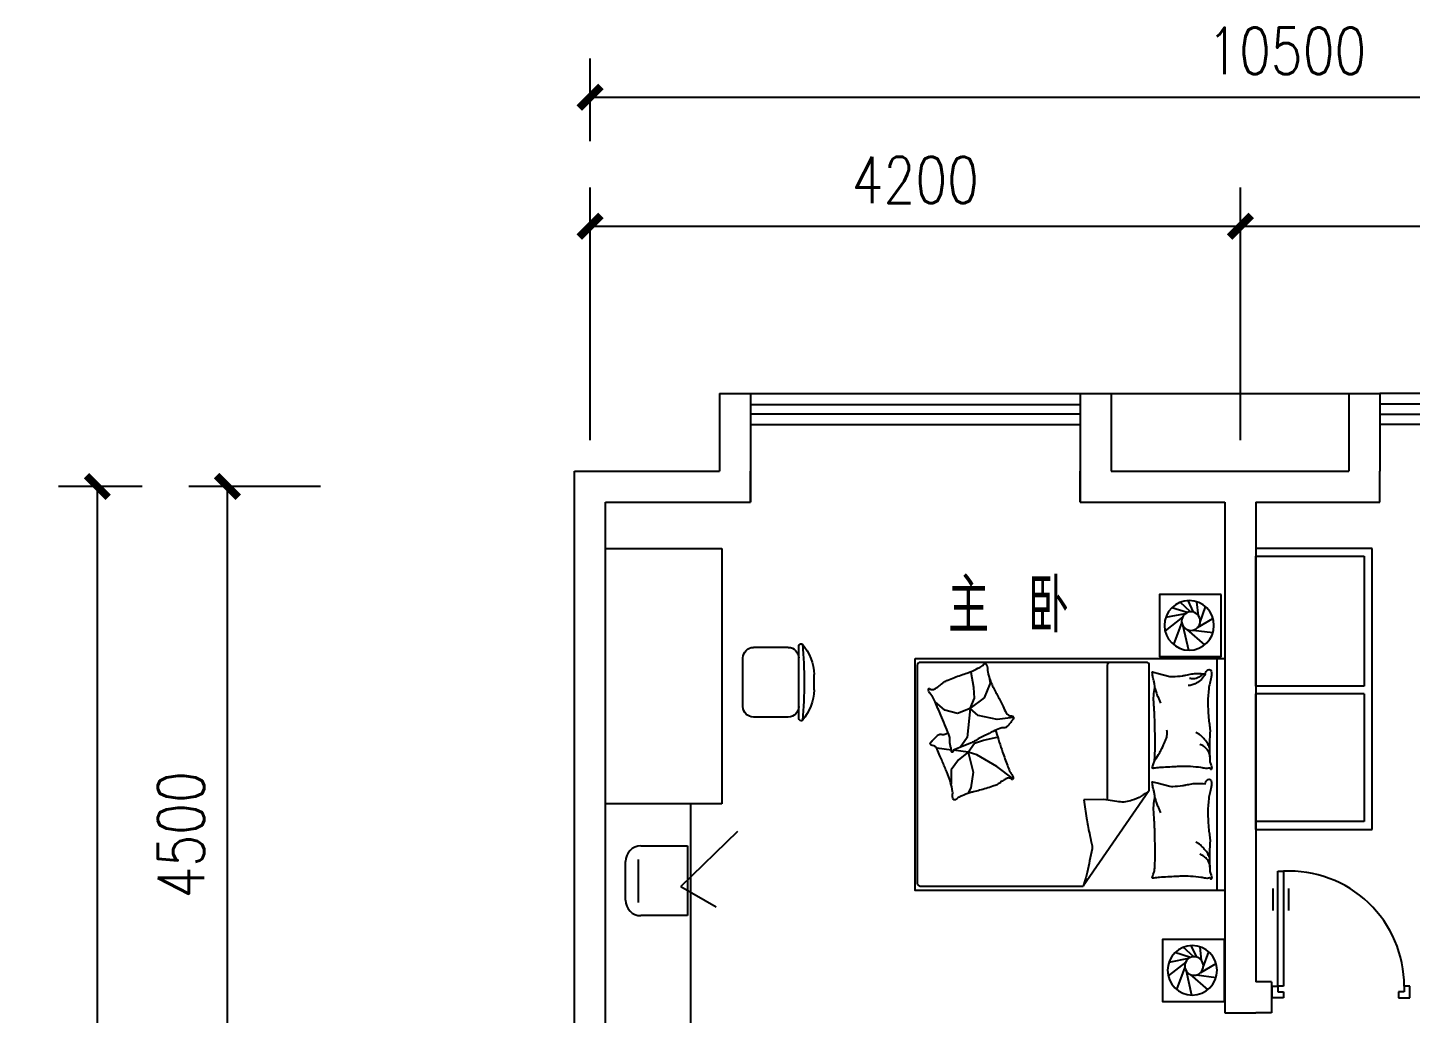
# Model space of a CAD drawing. Header units: millimetres. Extents: x 964 to 43707, y 588 to 33751.
# Drawn here: x 6928 to 15858, y 27338 to 33704 of the extents above; entities that cross this region are included whole.
import ezdxf
from ezdxf.enums import TextEntityAlignment as Align

# ---------------------------------------------------------------- set-up
doc = ezdxf.new("R2010")
doc.units = ezdxf.units.MM
for name, color, linetype in [('1', 7, 'Continuous'), ('AXIS', 3, 'Continuous'), ('PUB_DIM', 3, 'Continuous'), ('PUB_TITLE', 4, 'Continuous'), ('PUB_WINDW', 7, 'Continuous'), ('WALL', 255, 'Continuous'), ('WINDOW', 2, 'Continuous')]:
    doc.layers.add(name, color=color, linetype=linetype)
doc.styles.add('_XY', font='txt.shx', dxfattribs={"width": 0.8, "bigfont": 'XY.shx'})
doc.styles.add('DIM_FONT', font='SIMPLEX', dxfattribs={"width": 0.8})
doc.styles.add('SIMPLEX', font='SIMPLEX.SHX')
doc.styles.get("Standard").update_dxf_attribs({"font": 'arial.ttf'})
doc.dimstyles.new('NORMAL', dxfattribs={"dimscale": 2, "dimtxt": 300, "dimasz": 1, "dimexe": 250, "dimexo": 300, "dimgap": 0.09, "dimtad": 1, "dimtoh": 1, "dimdec": 0, "dimzin": 0, "dimdsep": 46, "dimtxsty": 'DIM_FONT', "dimcen": 0.09, "dimadec": 0, "dimazin": 0, "dimtfac": 1, "dimtdec": 0, "dimtix": 1, "dimtofl": 0, "dimtmove": 2, "dimatfit": 3, "dimfxl": 1, "dimtolj": 1, "dimtzin": 0, "dimarcsym": 0})

# ---------------------------------------------------------------- blocks, each defined once
blk = doc.blocks.new('A$C75BA48BB')
at = {"layer": '1'}
for p, q in [((736.1, 1347.2), (835.3, 1347.2)), ((555.7, 1247.2), (1015.7, 1247.2)), ((560.7, 1179.7), (560.7, 954.7)), ((1010.7, 1179.7), (1010.7, 954.7)), ((628.2, 887.2), (943.2, 887.2)), ((1650, 750), (0, 750)), ((0, 750), (0, 0)), ((1650, 0), (1650, 750)), ((0, 0), (1650, 0))]:
    blk.add_line(p, q, dxfattribs=at)
for centre, radius, start, end in [((745.9, 1031.7), 315.6, 91.76514, 130.72654), ((825.6, 1031.7), 315.6, 49.27346, 88.23486), ((546.5, 1263.3), 10, 130.72654, 202.66999), ((555.7, 1267.2), 20, 202.66999, 270), ((785.7, -1430.7), 2712.7, 84.8023, 95.1977), ((1015.7, 1267.2), 20, 270, 337.33001), ((1024.9, 1263.3), 10, 337.33001, 49.27346), ((628.2, 1179.7), 67.5, 90, 180), ((943.2, 1179.7), 67.5, 0, 90), ((628.2, 954.7), 67.5, 180, 270), ((943.2, 954.7), 67.5, 270, 0)]:
    blk.add_arc(centre, radius, start, end, dxfattribs=at)
at = {"layer": '1', "width": 0.8, "flags": 9}
for tag in ['YSIZE', 'XSIZE']:
    blk.add_attdef(tag, (1646.7, 0), '', height=0.5, dxfattribs=at)
blk = doc.blocks.new('A$C5F09389E')
at = {"layer": '1'}
for p, q in [((0, 750), (1814.5, 750)), ((0, 0), (0, 750)), ((1814.5, 750), (1814.5, 0)), ((50, 700), (50, 0)), ((875.7, 700), (50, 700)), ((875.7, 700), (875.7, 0)), ((1764.5, 700), (925.7, 700)), ((925.7, 700), (925.7, 0)), ((1764.5, 0), (1764.5, 700)), ((0, 0), (50, 0)), ((50, 0), (875.7, 0)), ((925.7, 0), (875.7, 0)), ((925.7, 0), (1764.5, 0)), ((1814.5, 0), (1764.5, 0))]:
    blk.add_line(p, q, dxfattribs=at)
at = {"layer": '1', "width": 0.8, "flags": 9}
for tag in ['YSIZE', 'XSIZE']:
    blk.add_attdef(tag, (900.7, 750), '', height=0.5, dxfattribs=at)
blk = doc.blocks.new('_DIMX')
at = {"const_width": 50}
blk.add_lwpolyline([(-70, -70), (70, 70)], dxfattribs=at)
blk = doc.blocks.new('*D45')
at = {"color": 0, "linetype": 'ByBlock', "transparency": 16777216}
for p, q in [((411067.5, 121275), (410527.1, 121275)), ((410777.1, 109876), (410777.1, 121274)), ((411067.5, 109875), (410527.1, 109875))]:
    blk.add_line(p, q, dxfattribs=at)
at = {"layer": 'DEFPOINTS', "color": 0, "linetype": 'ByBlock', "transparency": 16777216}
for p in [(410777.1, 121275), (411367.5, 121275), (411367.5, 109875)]:
    blk.add_point(p, dxfattribs=at)
at = {"color": 0, "linetype": 'ByBlock', "transparency": 16777216}
for p, rotation in [((410777.1, 121275), 90), ((410777.1, 109875), 270)]:
    blk.add_blockref('_DIMX', p, dxfattribs=dict(at, rotation=rotation))
at = {"color": 7, "linetype": 'ByBlock', "transparency": 16777216, "insert": (410477.1, 115575), "char_height": 300, "attachment_point": 5, "rotation": 90, "style": '_XY'}
blk.add_mtext('\\A1;11400', dxfattribs=at)
blk = doc.blocks.new('*D46')
at = {"color": 0, "linetype": 'ByBlock', "transparency": 16777216}
for p, q in [((412219.2, 121275), (411367.5, 121275)), ((411617.5, 116776), (411617.5, 121274)), ((412219.2, 116775), (411367.5, 116775))]:
    blk.add_line(p, q, dxfattribs=at)
at = {"layer": 'DEFPOINTS', "color": 0, "linetype": 'ByBlock', "transparency": 16777216}
for p in [(411617.5, 121275), (412519.2, 121275), (412519.2, 116775)]:
    blk.add_point(p, dxfattribs=at)
at = {"color": 0, "linetype": 'ByBlock', "transparency": 16777216}
for p, rotation in [((411617.5, 121275), 90), ((411617.5, 116775), 270)]:
    blk.add_blockref('_DIMX', p, dxfattribs=dict(at, rotation=rotation))
at = {"color": 7, "linetype": 'ByBlock', "transparency": 16777216, "insert": (411317.5, 119025), "char_height": 300, "attachment_point": 5, "rotation": 90, "style": '_XY'}
blk.add_mtext('\\A1;4500', dxfattribs=at)
blk = doc.blocks.new('M_C54TQD')
for p, q in [((0, -52.4), (1500, -52.4)), ((25.8, -508.5), (25.8, -1967.8)), ((853.5, -488.5), (45.8, -488.5)), ((853.5, -488.5), (1471.6, -915.9)), ((45.8, -761.1), (915.3, -761.1)), ((1471.6, -1967.8), (1471.6, -915.9)), ((381, -1368.3), (394.8, -1471.4)), ((777.6, -1368.4), (698.4, -1472.4)), ((160.8, -1514.4), (136.8, -1517.8)), ((255.4, -1552.2), (160.8, -1514.4)), ((394.8, -1471.4), (369, -1593.5)), ((528.4, -1559.3), (508.6, -1470.4)), ((698.4, -1472.4), (623.3, -1602.7)), ((324.3, -1645), (255.4, -1552.2)), ((369, -1593.5), (324.3, -1645)), ((548.2, -1616.6), (528.4, -1559.3)), ((623.3, -1602.7), (605.5, -1658)), ((90.3, -1638.1), (87, -1644.6)), ((188.4, -1621), (90.3, -1638.1)), ((257.2, -1617.5), (188.4, -1621)), ((324.3, -1645), (257.2, -1617.5)), ((324.3, -1645), (510, -1663.9)), ((324.3, -1645), (355.2, -1727.5)), ((510, -1663.9), (559.9, -1700)), ((605.5, -1658), (548.2, -1616.6)), ((605.5, -1658), (593.7, -1752.2)), ((605.5, -1658), (734, -1626.4)), ((605.5, -1658), (654.9, -1721.3)), ((734, -1626.4), (836.8, -1640.3)), ((836.8, -1640.3), (872.8, -1660.3)), ((355.2, -1727.5), (334.6, -1810)), ((559.9, -1700), (572, -1708.6)), ((591.9, -1766.9), (580, -1861.5)), ((654.9, -1721.3), (720.1, -1768.7)), ((720.1, -1768.7), (813, -1768.7)), ((334.6, -1810), (281, -1872.6)), ((45.8, -1987.8), (1451.6, -1987.8))]:
    blk.add_line(p, q)
blk.add_lwpolyline([(0, -2000), (0, 0), (1500, 0), (1500, -2000)], close=True)
for points in [[(101, -126.8, -0.263368), (73, -108, -0.494818), (82.2, -89.3, -0.049225), (99.9, -87.5, -0.036831), (123.5, -89.3, -0.031893), (161.5, -97.4, 0.035782), (195.4, -104.4, 0.032941), (285.1, -110.3, 0.026564), (396.3, -104.4, 0.017905), (433.8, -99, -0.033397), (454, -96.8, -0.03204), (491.1, -97.5, 0.018442), (555.4, -100.5, 0.010837), (620.2, -99.8, 0.014624), (668.1, -96.8, 0.111249), (690.6, -89.5, -0.153708), (707.5, -85.5, -0.076444), (715, -87.2, -0.215512), (716.9, -89.3, -0.585858), (714.3, -92.3, 0.363489), (709.4, -94.9, 0.191716), (709.4, -106.4, -0.129675), (711.3, -123, -0.01735), (708.3, -139.8, 0.019326), (705.7, -154.9, 0.018818), (699, -223.3, 0.021828), (698.1, -282.6, 0.006204), (699.5, -316.4, 0.001963), (705.7, -423.3, 0.028341), (709.9, -459.4, -0.117014), (709.4, -468.3, -0.36606), (708, -469.3, -0.03973), (694.4, -466.5, -0.048309), (680.6, -461, 0.062981), (670, -457.1, 0.04058), (646.6, -453.7, 0.014345), (579.8, -451.4, 0.005484), (454.4, -452.2, 0.007153), (358.2, -455.2, 0.008762), (315.7, -457.9, -0.008153), (270, -460.8, -0.06251), (212.9, -456.4, 0.078669), (167.3, -454.4, 0.047825), (144.9, -459.1, -0.034494), (114.1, -466.5, -0.023571), (88.8, -469.5, -0.510228), (87.8, -468.3), (95.3, -438.3), (116, -355.7, 0.073041), (118, -336.2, 0.023305), (112.2, -275, 0.018299), (108.2, -252.2, -0.01097), (100.8, -214.2, -0.042281), (97.9, -179.9, -0.027201), (100.8, -126.5)], [(810.2, -126.8, -0.263368), (782.3, -108, -0.494818), (791.4, -89.3, -0.049225), (809.1, -87.5, -0.036831), (832.8, -89.3, -0.031893), (870.7, -97.4, 0.035782), (904.6, -104.4, 0.032941), (994.3, -110.3, 0.026564), (1105.5, -104.4, 0.017905), (1143, -99, -0.033397), (1163.3, -96.8, -0.03204), (1200.3, -97.5, 0.018442), (1264.7, -100.5, 0.010837), (1329.4, -99.8, 0.014624), (1377.3, -96.8, 0.111249), (1399.9, -89.5, -0.153708), (1416.8, -85.5, -0.076444), (1424.2, -87.2, -0.215512), (1426.2, -89.3, -0.585858), (1423.5, -92.3, 0.363489), (1418.6, -94.9, 0.191716), (1418.6, -106.4, -0.129675), (1420.5, -123, -0.01735), (1417.5, -139.8, 0.019326), (1414.9, -154.9, 0.018818), (1408.3, -223.3, 0.021828), (1407.4, -282.6, 0.006204), (1408.8, -316.4, 0.001963), (1414.9, -423.3, 0.028341), (1419.2, -459.4, -0.117014), (1418.6, -468.3, -0.36606), (1417.2, -469.3, -0.03973), (1403.6, -466.5, -0.048309), (1389.9, -461, 0.062981), (1379.2, -457.1, 0.04058), (1355.8, -453.7, 0.014345), (1289.1, -451.4, 0.005484), (1163.6, -452.2, 0.007153), (1067.5, -455.2, 0.008762), (1024.9, -457.9, -0.008153), (979.2, -460.8, -0.06251), (922.1, -456.4, 0.078669), (876.5, -454.4, 0.047825), (854.1, -459.1, -0.034494), (823.4, -466.5, -0.023571), (798, -469.5, -0.510228), (797.1, -468.3), (804.6, -438.3), (825.2, -355.7, 0.073041), (827.2, -336.2, 0.023305), (821.5, -275, 0.018299), (817.4, -252.2, -0.01097), (810.1, -214.2, -0.042281), (807.2, -179.9, -0.027201), (810.1, -126.5)], [(99.3, -142.8, -0.05369), (113.5, -155.8, -0.070312), (121.6, -168.1, -0.015448), (125.4, -176.6, -0.013244), (129.1, -186.8, -0.082127), (132.1, -204.9, -0.064164), (129.1, -228.1)], [(100.8, -126.8, -0.077379), (135.6, -152.1, -0.077379), (161.1, -186.8, -0.047525), (171, -211.5, -0.047525), (176.1, -237.5)], [(574.8, -100.6, 0.027842), (551.1, -111.2, 0.048685), (538.5, -119.3, 0.023666), (510.6, -143.6, 0.031223), (491.6, -164.3, 0.046801), (486.5, -172, 0.023191), (478.4, -188.7)], [(656.8, -94.9, 0.088153), (622.3, -98.4, 0.088153), (591.1, -113.7, 0.077547), (569.5, -135.3, 0.077547), (555.4, -162.4)], [(1284.1, -100.6, 0.027842), (1260.3, -111.2, 0.048685), (1247.8, -119.3, 0.023666), (1219.8, -143.6, 0.031223), (1200.8, -164.3, 0.046801), (1195.7, -172, 0.023191), (1187.7, -188.7)], [(1366.1, -94.9, 0.088153), (1331.5, -98.4, 0.088153), (1300.3, -113.7, 0.077547), (1278.7, -135.3, 0.077547), (1264.7, -162.4)], [(191.4, -453.7, 0.009729), (218.7, -444.6, 0.009729), (245.6, -434.6, 0.007971), (267.3, -425.5, 0.007971), (288.8, -415.8)], [(660.6, -455.2, 0.016108), (621.7, -429, 0.024599), (594.9, -413.9, 0.009477), (545.8, -390.6, 0.015937), (516, -378.3, 0.072521), (499.6, -374.7, 0.033339), (463.4, -374.5)], [(900.6, -453.7, 0.009729), (927.9, -444.6, 0.009729), (954.8, -434.6, 0.007971), (976.6, -425.5, 0.007971), (998, -415.8)], [(853.5, -488.5, -0.085272), (916.8, -598.6, -0.124044), (926, -686.2), (912.4, -781.6), (914.1, -911.7)], [(914.1, -911.7, 0.007867), (1031.7, -893.9, 0.009508), (1128.5, -875.9, 0.006616), (1193.5, -861.5, -0.023828), (1211.7, -858.2, -0.080713), (1230.3, -858.7, -0.009591), (1382.9, -890.6, -0.013133), (1416.4, -899.2, -0.007859), (1471.6, -915.9)], [(464, -1480.4, 0.025626), (475.6, -1477.6, 0.0108), (604.9, -1436, 0.00456), (692.4, -1404.8, 0.01125), (727.5, -1391, 0.069394), (746.3, -1379.9, -0.079756), (762.9, -1370.5, -0.106399), (777.6, -1368.4, -0.328642), (781.6, -1371.8, -0.299547), (779.2, -1378.3, 0.189917), (773.7, -1387.1, 0.033518), (772.5, -1397.4, 0.075627), (773, -1402, 0.053489), (776, -1409.8, 0.017838), (788.1, -1431.8, 0.038394), (805.3, -1456.1, -0.059529), (815.7, -1472.2, -0.035943), (826.3, -1498.4, -0.011245), (851.9, -1584.7, -0.006203), (862.2, -1624.3, 0.010783), (868.3, -1647, 0.019485), (872.8, -1660.3, 0.005062), (892.4, -1710.5, 0.101392), (909.1, -1735.8, -0.223768), (914, -1749.2, -0.25558), (910.9, -1753.8, -0.081563), (895.2, -1758.9, -0.071805), (878.1, -1759, 0.069985), (860.5, -1759.1, 0.03546), (801, -1772.1, 0.029432), (732, -1796.8, 0.001554), (698.6, -1811.2, -0.00152), (664.5, -1825.8, -0.004735), (629.3, -1840.5, 0.00382), (585.5, -1858.6, 0.296001), (563.6, -1890.9, -0.649774), (542.2, -1899.9, -0.02319), (537.7, -1895.3, 0.0288), (534, -1891.6, 0.005727), (527.4, -1885.8, -0.004358), (518.8, -1878.2, -0.027528), (501.8, -1861.4, -0.046214), (493.2, -1849.9, -0.194121), (490.4, -1833.2, 0.133719), (489.3, -1809.2, 0.005779), (481.8, -1787.2, 0.008882)]]:
    blk.add_lwpolyline(points, format="xyb")
blk.add_lwpolyline([(58.1, -1583.2, 0.101392), (39.5, -1559.2, -0.223768), (33.6, -1546.2, -0.25558), (36.4, -1541.4, -0.081563), (51.6, -1535.1, -0.071805), (68.7, -1533.7, 0.069985), (86.2, -1532.2, 0.03546), (144.5, -1514.8, 0.029432), (211.5, -1484.8, 0.001554), (243.6, -1467.9, -0.00152), (276.5, -1450.7, -0.004735), (310.5, -1433.4, 0.00382), (352.7, -1412, 0.296001), (372.1, -1378.1, -0.649774), (392.8, -1367.5, -0.02319), (397.6, -1371.7, 0.0288), (401.6, -1375.1, 0.005727), (408.6, -1380.4, -0.004358), (417.8, -1387.3, -0.027528), (436, -1402.8, -0.046214), (445.5, -1413.5, -0.194121), (449.5, -1430, 0.133719), (452.5, -1453.8, 0.011505), (471.2, -1496.2, 0.008882), (497.5, -1550, 0.012426), (534.6, -1618.4, -0.033612), (547.3, -1644.2), (570.3, -1700.5), (588.1, -1744, 0.224341), (602.6, -1757.3, -0.722772), (602.8, -1766.1, -0.103513), (599, -1766.6, 0.053465), (591.8, -1766.9, 0.030109), (568.7, -1771.5, -0.031436), (546.6, -1775.9, -0.05324), (531.5, -1776.4, 0.05518), (516.9, -1776.8, 0.056271), (491.6, -1783.4, 0.0108), (365.9, -1834.8, 0.00456), (281, -1872.6, 0.01125), (247.1, -1889, 0.069394), (229.2, -1901.6, -0.079756), (213.3, -1912.2, -0.106399), (198.9, -1915.4, -0.328642), (194.6, -1912.4, -0.299547), (196.5, -1905.7, 0.189917), (201.3, -1896.5, 0.033518), (201.7, -1886.2, 0.075627), (200.8, -1881.6, 0.053489), (197.3, -1874, 0.017838), (183.5, -1853, 0.038394), (164.5, -1830.2, -0.059529), (152.9, -1814.9, -0.035943), (140.3, -1789.6, -0.011245), (108.1, -1705.4, -0.006203), (94.9, -1666.8, 0.010783), (87, -1644.6, 0.019485), (81.6, -1631.7, 0.005062)], format="xyb", close=True)
for centre, start, end in [((45.8, -508.5), 90, 180), ((45.8, -741.1), 180, 270), ((45.8, -1967.8), 180, 270), ((1451.6, -1967.8), 270, 0)]:
    blk.add_arc(centre, 20, start, end)
at = {"style": 'DIM_FONT', "width": 0.8, "flags": 9}
for tag in ['YSIZE', 'XSIZE']:
    blk.add_attdef(tag, (0, 0), '', height=0.5, dxfattribs=at)
blk = doc.blocks.new('M_A23MCU')
for p, q in [((-0.4541, 0.0807), (-0.4541, 0.9053)), ((-0.4541, 0.9053), (-0.4129, 0.9053)), ((-0.4129, 0.9053), (-0.4129, 0.0807)), ((-0.489, 0.7822), (-0.489, 0.6235)), ((-0.378, 0.7822), (-0.378, 0.6235)), ((-0.4953, -0.0018), (-0.4953, 0.0807)), ((-0.4953, 0.0807), (-0.4541, 0.0807)), ((-0.4129, 0.0807), (-0.4541, 0.0807)), ((-0.4541, 0.0807), (-0.4541, 0.0395)), ((-0.4541, 0.0395), (-0.4129, 0.0395)), ((-0.4129, 0.0395), (-0.4129, -0.0018)), ((0.4117, 0.0395), (0.4117, -0.0018)), ((0.4529, 0.0395), (0.4117, 0.0395)), ((0.4529, 0.0807), (0.4529, 0.0395)), ((0.4941, 0.0807), (0.4529, 0.0807)), ((0.4941, -0.0018), (0.4941, 0.0807)), ((-0.4129, -0.0018), (-0.4953, -0.0018)), ((-0.4953, -0.0018), (-0.4953, -0.0018)), ((0.4117, -0.0018), (0.4941, -0.0018)), ((0.4941, -0.0018), (0.4941, -0.0018))]:
    blk.add_line(p, q)
blk.add_arc((-0.3716, 0.0817), 0.8246, 359.92833, 92.86603)
blk = doc.blocks.new('*D49')
at = {"color": 0, "linetype": 'ByBlock', "transparency": 16777216}
for p, q in [((413959.7, 121575), (413959.7, 123205.3)), ((418159.7, 121575), (418159.7, 123205.3)), ((418158.7, 122955.3), (413960.7, 122955.3))]:
    blk.add_line(p, q, dxfattribs=at)
at = {"layer": 'DEFPOINTS', "color": 0, "linetype": 'ByBlock', "transparency": 16777216}
for p in [(413959.7, 122955.3), (413959.7, 121275), (418159.7, 121275)]:
    blk.add_point(p, dxfattribs=at)
at = {"color": 0, "linetype": 'ByBlock', "transparency": 16777216, "rotation": 180}
blk.add_blockref('_DIMX', (413959.7, 122955.3), dxfattribs=at)
at = {"color": 0, "linetype": 'ByBlock', "transparency": 16777216}
blk.add_blockref('_DIMX', (418159.7, 122955.3), dxfattribs=at)
at = {"color": 7, "linetype": 'ByBlock', "transparency": 16777216, "insert": (416059.7, 123255.3), "char_height": 300, "attachment_point": 5, "style": '_XY'}
blk.add_mtext('\\A1;4200', dxfattribs=at)
blk = doc.blocks.new('*D50')
at = {"color": 0, "linetype": 'ByBlock', "transparency": 16777216}
for p, q in [((413959.7, 123505.3), (413959.7, 124038.7)), ((422957.7, 123505.3), (422957.7, 124038.7)), ((413960.7, 123788.7), (422956.7, 123788.7))]:
    blk.add_line(p, q, dxfattribs=at)
at = {"layer": 'DEFPOINTS', "color": 0, "linetype": 'ByBlock', "transparency": 16777216}
for p in [(422957.7, 123788.7), (413959.7, 123205.3), (422957.7, 123205.3)]:
    blk.add_point(p, dxfattribs=at)
at = {"color": 0, "linetype": 'ByBlock', "transparency": 16777216, "rotation": 180}
blk.add_blockref('_DIMX', (413959.7, 123788.7), dxfattribs=at)
at = {"color": 0, "linetype": 'ByBlock', "transparency": 16777216}
blk.add_blockref('_DIMX', (422957.7, 123788.7), dxfattribs=at)
at = {"color": 7, "linetype": 'ByBlock', "transparency": 16777216, "insert": (418458.7, 124088.7), "char_height": 300, "attachment_point": 5, "style": '_XY'}
blk.add_mtext('\\A1;10500', dxfattribs=at)
blk = doc.blocks.new('*D51')
at = {"color": 0, "linetype": 'ByBlock', "transparency": 16777216}
for p, q in [((418159.7, 121575), (418159.7, 123205.3)), ((421759.7, 121575), (421759.7, 123205.3)), ((421758.7, 122955.3), (418160.7, 122955.3))]:
    blk.add_line(p, q, dxfattribs=at)
at = {"layer": 'DEFPOINTS', "color": 0, "linetype": 'ByBlock', "transparency": 16777216}
for p in [(418159.7, 122955.3), (418159.7, 121275), (421759.7, 121275)]:
    blk.add_point(p, dxfattribs=at)
at = {"color": 0, "linetype": 'ByBlock', "transparency": 16777216, "rotation": 180}
blk.add_blockref('_DIMX', (418159.7, 122955.3), dxfattribs=at)
at = {"color": 0, "linetype": 'ByBlock', "transparency": 16777216}
blk.add_blockref('_DIMX', (421759.7, 122955.3), dxfattribs=at)
at = {"color": 7, "linetype": 'ByBlock', "transparency": 16777216, "insert": (419959.7, 123255.3), "char_height": 300, "attachment_point": 5, "style": '_XY'}
blk.add_mtext('\\A1;3600', dxfattribs=at)
blk = doc.blocks.new('_WBLK')
for p, q in [((-0.5, 0.5), (0.5, 0.5)), ((0.5, 0.1667), (-0.5, 0.1667)), ((0.5, -0.1667), (-0.5, -0.1667)), ((-0.5, -0.5), (0.5, -0.5))]:
    blk.add_line(p, q)
at = {"style": 'SIMPLEX', "flags": 9}
blk.add_attdef('A', text='', height=1, dxfattribs=at).set_placement((0, 1.5), align=Align.MIDDLE)
blk = doc.blocks.new('M_C5')
for p, q in [((-70.8, 21.3), (-105.6, 120.2)), ((-60.2, 62.7), (-49.6, 152.1)), ((-28.1, 85.6), (7.4, 159.8)), ((-9, 88), (58.7, 149.2)), ((12.2, 83.3), (111.9, 114.4)), ((-54, -14.1), (-153.6, 45)), ((25.5, 75.4), (152, 50)), ((42.3, 52.6), (156.1, -35.1)), ((48.3, 20.6), (102.1, -123.2)), ((-26.4, -30), (-153, -46.9)), ((14.5, -26.2), (-99.1, -125.6)), ((40.5, -2.3), (5.1, -160))]:
    blk.add_line(p, q)
for centre, radius in [((0, 0), 160), ((-11.2, 28), 60)]:
    blk.add_circle(centre, radius)
at = {"width": 0.8, "flags": 9}
for tag in ['XSIZE', 'YSIZE']:
    blk.add_attdef(tag, (0, 0), '', height=0.5, dxfattribs=at)
blk = doc.blocks.new('U_A1NXH')
blk.add_lwpolyline([(-193.5, 185.7), (206.5, 185.7), (206.5, -214.3), (-193.5, -214.3)], close=True)
blk.add_blockref('M_C5', (14, -14))
at = {"style": 'DIM_FONT', "width": 0.8, "flags": 9}
for tag in ['YSIZE', 'XSIZE']:
    blk.add_attdef(tag, (0, 0), '', height=0.5, dxfattribs=at)
blk = doc.blocks.new('M_C4')
for p, q in [((100, 250), (350, 250)), ((0, -150), (0, 150)), ((363.3, 168.9), (84, 168.9)), ((450, 150), (450, -150)), ((450, -150), (0, -150)), ((187.5, -106.9), (56.8, -335.7)), ((187.5, -106.9), (546.7, -474.6))]:
    blk.add_line(p, q)
for centre, start, end in [((100, 150), 90, 180), ((350, 150), 0, 90)]:
    blk.add_arc(centre, 100, start, end)
at = {"flags": 9}
for tag in ['XSIZE', 'YSIZE']:
    blk.add_attdef(tag, (0, 0), '', height=0.5, dxfattribs=at)
at = {"width": 0.8, "flags": 9}
for tag in ['YSIZE', 'XSIZE', 'XSIZE', 'YSIZE']:
    blk.add_attdef(tag, (225, -150), '', height=0.5, dxfattribs=at)
blk = doc.blocks.new('1T4F69')
at = {"layer": 'WALL'}
for p, q in [((10542, -2964.8), (10542, -3464.8)), ((10542, -2964.8), (10742, -2964.8)), ((10742, -2964.8), (10742, -3464.8)), ((12871.1, -2964.8), (12871.1, -3464.8)), ((12871.1, -2964.8), (13071.1, -2964.8)), ((13071.1, -2964.8), (13071.1, -3464.8)), ((14606.6, -2964.8), (14606.6, -3464.8)), ((14606.6, -2964.8), (14806.6, -2964.8)), ((14806.6, -2964.8), (14806.6, -3464.8)), ((9606.6, -8814.8), (9606.6, -3464.8)), ((9606.6, -3464.8), (10542, -3464.8)), ((10742, -3464.8), (10742, -3664.8)), ((10742, -3664.8), (10742, -3464.8)), ((12871.1, -3464.8), (12871.1, -3664.8)), ((12871.1, -3664.8), (12871.1, -3464.8)), ((13071.1, -3464.8), (14606.6, -3464.8)), ((14806.6, -3664.8), (14806.6, -3464.8)), ((9806.6, -7964.8), (9806.6, -3664.8)), ((9806.6, -3664.8), (10742, -3664.8)), ((12871.1, -3664.8), (13806.6, -3664.8)), ((13806.6, -3664.8), (13806.6, -6964.8)), ((14006.6, -3664.8), (14006.6, -6764.8)), ((14006.6, -3664.8), (14806.6, -3664.8)), ((14106.6, -6764.8), (14006.6, -6764.8)), ((14106.6, -6764.8), (14106.6, -6964.8)), ((13806.6, -6964.8), (14006.6, -6964.8)), ((14106.6, -6964.8), (14006.6, -6964.8))]:
    blk.add_line(p, q, dxfattribs=at)
at = {"layer": 'WINDOW'}
for p, q in [((10742, -2964.8), (12871.1, -2964.8)), ((10742, -3034.8), (12871.1, -3034.8)), ((13071.1, -2964.8), (14606.6, -2964.8)), ((10742, -3094.8), (12871.1, -3094.8)), ((10742, -3164.8), (12871.1, -3164.8)), ((10356.6, -7964.8), (10356.6, -5619.8))]:
    blk.add_line(p, q, dxfattribs=at)
at = {"layer": '1', "xscale": -1, "rotation": 270}
for name, p in [('A$C75BA48BB', (9806.6, -5614.8)), ('A$C5F09389E', (14006.6, -5779.3))]:
    blk.add_blockref(name, p, dxfattribs=at)
at = {"layer": '1', "rotation": 270}
blk.add_blockref('M_C54TQD', (13806.6, -4674.8), dxfattribs=at)
at = {"layer": 'PUB_DIM', "xscale": -1}
for p in [(13589.6, -4447.8), (13609.8, -6675.6)]:
    blk.add_blockref('U_A1NXH', p, dxfattribs=at)
at = {"layer": 'WINDOW'}
for name, p, xscale, yscale, zscale in [('_WBLK', (15706.6, -3064.8), -1800, 200, 1800), ('M_A23MCU', (14556.6, -6864.8), 900, 900, 900)]:
    blk.add_blockref(name, p, dxfattribs=dict(at, xscale=xscale, yscale=yscale, zscale=zscale))
at = {"layer": 'WINDOW', "rotation": 90}
blk.add_blockref('M_C4', (10184.9, -6336.5), dxfattribs=at)
at = {"layer": 'PUB_TITLE', "style": '_XY', "width": 0.8}
blk.add_text('主 卧', height=350, dxfattribs=at).set_placement((12017.4, -4509.1))
at = {"layer": 'AXIS'}
dim = blk.add_aligned_dim(p1=(9706.5, -1634.4), p2=(18704.5, -1634.4), distance=583.4, text='10500', dimstyle='NORMAL', override={"dimtxsty": '_XY'}, dxfattribs=at)
dim.commit()
dim.dimension.update_dxf_attribs({"geometry": '*D50', "text_midpoint": (14205.5, -751), "insert": (-404253.1, -124839.7)})
for p1, p2, distance, picture, middle in [((13906.5, -3564.8), (9706.5, -3564.8), -1680.3, '*D49', (11806.5, -1584.4)), ((17506.5, -3564.8), (13906.5, -3564.8), -1680.3, '*D51', (15706.5, -1584.4)), ((7114.4, -14964.7), (7114.4, -3564.7), 590.3, '*D45', (6224, -9264.7)), ((8266.1, -8064.8), (8266.1, -3564.8), 901.8, '*D46', (7064.4, -5814.8))]:
    dim = blk.add_aligned_dim(p1=p1, p2=p2, distance=distance, dimstyle='NORMAL', override={"dimtxsty": '_XY'}, dxfattribs=at)
    dim.commit()
    dim.dimension.update_dxf_attribs({"geometry": picture, "text_midpoint": middle, "insert": (-404253.1, -124839.7)})

msp = doc.modelspace()

# ---------------------------------------------------------------- block references
at = {"layer": 'PUB_WINDW'}
msp.add_blockref('1T4F69', (854.1, 34305.5), dxfattribs=at)

doc.saveas('drawing.dxf')
